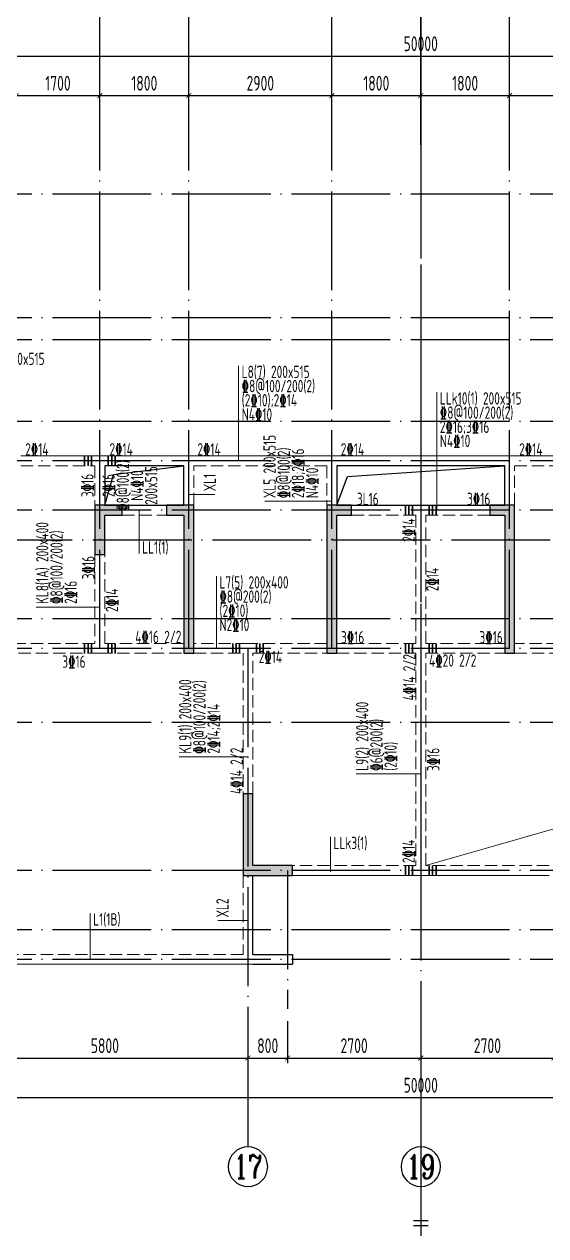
# Model space of a CAD drawing. Extents: x -1058961 to 23600, y -449123 to 2751847.
# Drawn here: x -198650 to -188084, y -59197 to -34651 of the extents above; entities that cross this region are included whole.
import ezdxf
from ezdxf.enums import TextEntityAlignment as Align

# ---------------------------------------------------------------- set-up
doc = ezdxf.new("R2010")
doc.units = 0
doc.header["$LTSCALE"] = 1000
for name, pattern in [('CENTER', [8, 5, -1, 1, -1]), ('DASH', [0.35, 0.25, -0.1]), ('DOTE', [2.42, 2, -0.2, 0.02, -0.2])]:
    doc.linetypes.add(name, pattern=pattern)
doc.layers.get('0').update_dxf_attribs({"linetype": 'CONTINUOUS'})
doc.layers.get('DEFPOINTS').update_dxf_attribs({"linetype": 'CONTINUOUS'})
for name, color, linetype in [('A-AXIS', 1, 'CONTINUOUS'), ('A-DOTE', 10, 'DOTE'), ('AXIS_NUM', 7, 'CONTINUOUS'), ('BEAM_CON', 4, 'CONTINUOUS'), ('S-D洞口', 4, 'CONTINUOUS'), ('S-L主梁线', 4, 'DASH'), ('S-L梁编号', 6, 'CONTINUOUS'), ('S-L梁配筋', 7, 'CONTINUOUS'), ('S-Q墙填充', 252, 'CONTINUOUS'), ('S-Q墙实线', 6, 'CONTINUOUS'), ('S-Y一般标注', 3, 'CONTINUOUS'), ('THIN', 7, 'CONTINUOUS')]:
    doc.layers.add(name, color=color, linetype=linetype)
doc.layers.add('梁附加箍筋', color=1, linetype='CONTINUOUS', lineweight=35)
doc.styles.add('TSSD_Axis', font='complex.shx', dxfattribs={"width": 0.7, "bigfont": 'hztxt.shx'})
doc.styles.add('TSSD_DIMENSION', font='Tssdeng.shx', dxfattribs={"width": 0.7, "bigfont": 'tssdchn.shx'})
doc.styles.add('TSSD_REIN', font='tssdeng.shx', dxfattribs={"width": 0.7, "height": 300, "bigfont": 'tssdchn.shx'})
doc.dimstyles.new('TSSD_100_100', dxfattribs={"dimtxt": 300, "dimasz": 100, "dimexe": 100, "dimexo": 250, "dimgap": 100, "dimtad": 1, "dimdec": 0, "dimzin": 0, "dimdsep": 46, "dimtxsty": 'TSSD_DIMENSION', "dimblk": 'ARCHTICK', "dimcen": 0, "dimdle": 100, "dimclrt": 7, "dimadec": 0, "dimazin": 0, "dimtfac": 1, "dimtdec": 0, "dimtix": 1, "dimtmove": 2, "dimatfit": 3, "dimldrblk": 'ARCHTICK', "dimfxl": 0, "dimtolj": 1, "dimtzin": 0, "dimarcsym": 0})

# ---------------------------------------------------------------- blocks, each defined once
blk = doc.blocks.new('_ArchTick')
at = {"color": 0, "linetype": 'ByBlock', "const_width": 0.15}
blk.add_lwpolyline([(-0.5, -0.5), (0.5, 0.5)], dxfattribs=at)
blk = doc.blocks.new('*D3132')
at = {"layer": 'DEFPOINTS', "color": 0}
for p in [(23100, 22100), (21400, 21100), (23100, 21100)]:
    blk.add_point(p, dxfattribs=at)
at = {"layer": 'S-Y一般标注', "color": 0, "lineweight": -2}
for p, q in [((21300, 22100), (23200, 22100)), ((21400, 21350), (21400, 22200)), ((23100, 21350), (23100, 22200))]:
    blk.add_line(p, q, dxfattribs=at)
at = {"layer": 'S-Y一般标注', "color": 0, "lineweight": -2, "xscale": 100, "yscale": 100, "zscale": 100, "rotation": 180}
blk.add_blockref('_ArchTick', (21400, 22100), dxfattribs=at)
at = {"layer": 'S-Y一般标注', "color": 0, "lineweight": -2, "xscale": 100, "yscale": 100, "zscale": 100}
blk.add_blockref('_ArchTick', (23100, 22100), dxfattribs=at)
at = {"layer": 'S-Y一般标注', "color": 7, "insert": (22250, 22350), "char_height": 300, "attachment_point": 5, "style": 'TSSD_DIMENSION'}
blk.add_mtext('\\A1;1700', dxfattribs=at)
blk = doc.blocks.new('*D3133')
at = {"layer": 'DEFPOINTS', "color": 0}
for p in [(24900, 22100), (23100, 21100), (24900, 21100)]:
    blk.add_point(p, dxfattribs=at)
at = {"layer": 'S-Y一般标注', "color": 0, "lineweight": -2}
for p, q in [((23000, 22100), (25000, 22100)), ((23100, 21350), (23100, 22200)), ((24900, 21350), (24900, 22200))]:
    blk.add_line(p, q, dxfattribs=at)
at = {"layer": 'S-Y一般标注', "color": 0, "lineweight": -2, "xscale": 100, "yscale": 100, "zscale": 100, "rotation": 180}
blk.add_blockref('_ArchTick', (23100, 22100), dxfattribs=at)
at = {"layer": 'S-Y一般标注', "color": 0, "lineweight": -2, "xscale": 100, "yscale": 100, "zscale": 100}
blk.add_blockref('_ArchTick', (24900, 22100), dxfattribs=at)
at = {"layer": 'S-Y一般标注', "color": 7, "insert": (24000, 22350), "char_height": 300, "attachment_point": 5, "style": 'TSSD_DIMENSION'}
blk.add_mtext('\\A1;1800', dxfattribs=at)
blk = doc.blocks.new('*D3134')
at = {"layer": 'DEFPOINTS', "color": 0}
for p in [(27800, 22100), (24900, 21100), (27800, 21100)]:
    blk.add_point(p, dxfattribs=at)
at = {"layer": 'S-Y一般标注', "color": 0, "lineweight": -2}
for p, q in [((24800, 22100), (27900, 22100)), ((24900, 21350), (24900, 22200)), ((27800, 21350), (27800, 22200))]:
    blk.add_line(p, q, dxfattribs=at)
at = {"layer": 'S-Y一般标注', "color": 0, "lineweight": -2, "xscale": 100, "yscale": 100, "zscale": 100, "rotation": 180}
blk.add_blockref('_ArchTick', (24900, 22100), dxfattribs=at)
at = {"layer": 'S-Y一般标注', "color": 0, "lineweight": -2, "xscale": 100, "yscale": 100, "zscale": 100}
blk.add_blockref('_ArchTick', (27800, 22100), dxfattribs=at)
at = {"layer": 'S-Y一般标注', "color": 7, "insert": (26350, 22350), "char_height": 300, "attachment_point": 5, "style": 'TSSD_DIMENSION'}
blk.add_mtext('\\A1;2900', dxfattribs=at)
blk = doc.blocks.new('*D3135')
at = {"layer": 'DEFPOINTS', "color": 0}
for p in [(29600, 22100), (27800, 21100), (29600, 21100)]:
    blk.add_point(p, dxfattribs=at)
at = {"layer": 'S-Y一般标注', "color": 0, "lineweight": -2}
for p, q in [((27700, 22100), (29700, 22100)), ((27800, 21350), (27800, 22200)), ((29600, 21350), (29600, 22200))]:
    blk.add_line(p, q, dxfattribs=at)
at = {"layer": 'S-Y一般标注', "color": 0, "lineweight": -2, "xscale": 100, "yscale": 100, "zscale": 100, "rotation": 180}
blk.add_blockref('_ArchTick', (27800, 22100), dxfattribs=at)
at = {"layer": 'S-Y一般标注', "color": 0, "lineweight": -2, "xscale": 100, "yscale": 100, "zscale": 100}
blk.add_blockref('_ArchTick', (29600, 22100), dxfattribs=at)
at = {"layer": 'S-Y一般标注', "color": 7, "insert": (28700, 22350), "char_height": 300, "attachment_point": 5, "style": 'TSSD_DIMENSION'}
blk.add_mtext('\\A1;1800', dxfattribs=at)
blk = doc.blocks.new('*D3136')
at = {"layer": 'DEFPOINTS', "color": 0}
for p in [(31400, 22100), (29600, 21100), (31400, 21100)]:
    blk.add_point(p, dxfattribs=at)
at = {"layer": 'S-Y一般标注', "color": 0, "lineweight": -2}
for p, q in [((29500, 22100), (31500, 22100)), ((29600, 21350), (29600, 22200)), ((31400, 21350), (31400, 22200))]:
    blk.add_line(p, q, dxfattribs=at)
at = {"layer": 'S-Y一般标注', "color": 0, "lineweight": -2, "xscale": 100, "yscale": 100, "zscale": 100, "rotation": 180}
blk.add_blockref('_ArchTick', (29600, 22100), dxfattribs=at)
at = {"layer": 'S-Y一般标注', "color": 0, "lineweight": -2, "xscale": 100, "yscale": 100, "zscale": 100}
blk.add_blockref('_ArchTick', (31400, 22100), dxfattribs=at)
at = {"layer": 'S-Y一般标注', "color": 7, "insert": (30500, 22350), "char_height": 300, "attachment_point": 5, "style": 'TSSD_DIMENSION'}
blk.add_mtext('\\A1;1800', dxfattribs=at)
blk = doc.blocks.new('*D3137')
at = {"layer": 'DEFPOINTS', "color": 0}
for p in [(34300, 22100), (31400, 21100), (34300, 21100)]:
    blk.add_point(p, dxfattribs=at)
at = {"layer": 'S-Y一般标注', "color": 0, "lineweight": -2}
for p, q in [((31300, 22100), (34400, 22100)), ((31400, 21350), (31400, 22200)), ((34300, 21350), (34300, 22200))]:
    blk.add_line(p, q, dxfattribs=at)
at = {"layer": 'S-Y一般标注', "color": 0, "lineweight": -2, "xscale": 100, "yscale": 100, "zscale": 100, "rotation": 180}
blk.add_blockref('_ArchTick', (31400, 22100), dxfattribs=at)
at = {"layer": 'S-Y一般标注', "color": 0, "lineweight": -2, "xscale": 100, "yscale": 100, "zscale": 100}
blk.add_blockref('_ArchTick', (34300, 22100), dxfattribs=at)
at = {"layer": 'S-Y一般标注', "color": 7, "insert": (32850, 22350), "char_height": 300, "attachment_point": 5, "style": 'TSSD_DIMENSION'}
blk.add_mtext('\\A1;2900', dxfattribs=at)
blk = doc.blocks.new('*D3147')
at = {"layer": 'DEFPOINTS', "color": 0}
for p in [(54600, 22900), (4600, 21100), (54600, 21100)]:
    blk.add_point(p, dxfattribs=at)
at = {"layer": 'S-Y一般标注', "color": 0, "lineweight": -2}
for p, q in [((4500, 22900), (54700, 22900)), ((4600, 21350), (4600, 23000)), ((54600, 21350), (54600, 23000))]:
    blk.add_line(p, q, dxfattribs=at)
at = {"layer": 'S-Y一般标注', "color": 0, "lineweight": -2, "xscale": 100, "yscale": 100, "zscale": 100, "rotation": 180}
blk.add_blockref('_ArchTick', (4600, 22900), dxfattribs=at)
at = {"layer": 'S-Y一般标注', "color": 0, "lineweight": -2, "xscale": 100, "yscale": 100, "zscale": 100}
blk.add_blockref('_ArchTick', (54600, 22900), dxfattribs=at)
at = {"layer": 'S-Y一般标注', "color": 7, "insert": (29600, 23150), "char_height": 300, "attachment_point": 5, "style": 'TSSD_DIMENSION'}
blk.add_mtext('\\A1;50000', dxfattribs=at)
blk = doc.blocks.new('*D3167')
at = {"layer": 'DEFPOINTS', "color": 0}
for p in [(20300, 3600), (26100, 3600), (26100, 2600)]:
    blk.add_point(p, dxfattribs=at)
at = {"layer": 'S-Y一般标注', "color": 0, "lineweight": -2}
for p, q in [((20300, 3350), (20300, 2500)), ((26100, 3350), (26100, 2500)), ((20200, 2600), (26200, 2600))]:
    blk.add_line(p, q, dxfattribs=at)
at = {"layer": 'S-Y一般标注', "color": 0, "lineweight": -2, "xscale": 100, "yscale": 100, "zscale": 100, "rotation": 180}
blk.add_blockref('_ArchTick', (20300, 2600), dxfattribs=at)
at = {"layer": 'S-Y一般标注', "color": 0, "lineweight": -2, "xscale": 100, "yscale": 100, "zscale": 100}
blk.add_blockref('_ArchTick', (26100, 2600), dxfattribs=at)
at = {"layer": 'S-Y一般标注', "color": 7, "insert": (23200, 2850), "char_height": 300, "attachment_point": 5, "style": 'TSSD_DIMENSION'}
blk.add_mtext('\\A1;5800', dxfattribs=at)
blk = doc.blocks.new('ts_axno')
at = {"color": 0, "linetype": 'ByBlock', "lineweight": -2}
blk.add_circle((0, 0), 0.5, dxfattribs=at)
at = {"color": 0, "linetype": 'ByBlock', "lineweight": -2, "style": 'TSSD_Axis', "width": 0.7}
blk.add_attdef('A', text='', height=0.6, dxfattribs=at).set_placement((0, 0), align=Align.MIDDLE_CENTER)
blk = doc.blocks.new('*D3168')
at = {"layer": 'DEFPOINTS', "color": 0}
for p in [(26100, 3600), (26900, 3600), (26900, 2600)]:
    blk.add_point(p, dxfattribs=at)
at = {"layer": 'S-Y一般标注', "color": 0, "lineweight": -2}
for p, q in [((26100, 3350), (26100, 2500)), ((26900, 3350), (26900, 2500)), ((26000, 2600), (27000, 2600))]:
    blk.add_line(p, q, dxfattribs=at)
at = {"layer": 'S-Y一般标注', "color": 0, "lineweight": -2, "xscale": 100, "yscale": 100, "zscale": 100, "rotation": 180}
blk.add_blockref('_ArchTick', (26100, 2600), dxfattribs=at)
at = {"layer": 'S-Y一般标注', "color": 0, "lineweight": -2, "xscale": 100, "yscale": 100, "zscale": 100}
blk.add_blockref('_ArchTick', (26900, 2600), dxfattribs=at)
at = {"layer": 'S-Y一般标注', "color": 7, "insert": (26500, 2850), "char_height": 300, "attachment_point": 5, "style": 'TSSD_DIMENSION'}
blk.add_mtext('\\A1;800', dxfattribs=at)
blk = doc.blocks.new('*D3169')
at = {"layer": 'DEFPOINTS', "color": 0}
for p in [(26900, 3600), (29600, 3600), (29600, 2600)]:
    blk.add_point(p, dxfattribs=at)
at = {"layer": 'S-Y一般标注', "color": 0, "lineweight": -2}
for p, q in [((26900, 3350), (26900, 2500)), ((29600, 3350), (29600, 2500)), ((26800, 2600), (29700, 2600))]:
    blk.add_line(p, q, dxfattribs=at)
at = {"layer": 'S-Y一般标注', "color": 0, "lineweight": -2, "xscale": 100, "yscale": 100, "zscale": 100, "rotation": 180}
blk.add_blockref('_ArchTick', (26900, 2600), dxfattribs=at)
at = {"layer": 'S-Y一般标注', "color": 0, "lineweight": -2, "xscale": 100, "yscale": 100, "zscale": 100}
blk.add_blockref('_ArchTick', (29600, 2600), dxfattribs=at)
at = {"layer": 'S-Y一般标注', "color": 7, "insert": (28250, 2850), "char_height": 300, "attachment_point": 5, "style": 'TSSD_DIMENSION'}
blk.add_mtext('\\A1;2700', dxfattribs=at)
blk = doc.blocks.new('*D3176')
at = {"layer": 'DEFPOINTS', "color": 0}
for p in [(4600, 3600), (54600, 3600), (54600, 1800)]:
    blk.add_point(p, dxfattribs=at)
at = {"layer": 'S-Y一般标注', "color": 0, "lineweight": -2}
for p, q in [((4600, 3350), (4600, 1700)), ((54600, 3350), (54600, 1700)), ((4500, 1800), (54700, 1800))]:
    blk.add_line(p, q, dxfattribs=at)
at = {"layer": 'S-Y一般标注', "color": 0, "lineweight": -2, "xscale": 100, "yscale": 100, "zscale": 100, "rotation": 180}
blk.add_blockref('_ArchTick', (4600, 1800), dxfattribs=at)
at = {"layer": 'S-Y一般标注', "color": 0, "lineweight": -2, "xscale": 100, "yscale": 100, "zscale": 100}
blk.add_blockref('_ArchTick', (54600, 1800), dxfattribs=at)
at = {"layer": 'S-Y一般标注', "color": 7, "insert": (29600, 2050), "char_height": 300, "attachment_point": 5, "style": 'TSSD_DIMENSION'}
blk.add_mtext('\\A1;50000', dxfattribs=at)
blk = doc.blocks.new('*D3179')
at = {"layer": 'DEFPOINTS', "color": 0}
for p in [(29600, 3600), (32300, 3600), (32300, 2600)]:
    blk.add_point(p, dxfattribs=at)
at = {"layer": 'S-Y一般标注', "color": 0, "lineweight": -2}
for p, q in [((29600, 3350), (29600, 2500)), ((32300, 3350), (32300, 2500)), ((29500, 2600), (32400, 2600))]:
    blk.add_line(p, q, dxfattribs=at)
at = {"layer": 'S-Y一般标注', "color": 0, "lineweight": -2, "xscale": 100, "yscale": 100, "zscale": 100, "rotation": 180}
blk.add_blockref('_ArchTick', (29600, 2600), dxfattribs=at)
at = {"layer": 'S-Y一般标注', "color": 0, "lineweight": -2, "xscale": 100, "yscale": 100, "zscale": 100}
blk.add_blockref('_ArchTick', (32300, 2600), dxfattribs=at)
at = {"layer": 'S-Y一般标注', "color": 7, "insert": (30950, 2850), "char_height": 300, "attachment_point": 5, "style": 'TSSD_DIMENSION'}
blk.add_mtext('\\A1;2700', dxfattribs=at)
blk = doc.blocks.new('20210807.15313138')
at = {"layer": 'S-Q墙填充'}
h = blk.add_hatch(color=252, dxfattribs=at)
h.dxf.hatch_style = 1
h.paths.add_polyline_path([(79416, 66140), (79416, 65140), (79616, 65140), (79616, 65940), (79966, 65940), (79966, 66140)])
h = blk.add_hatch(color=252, dxfattribs=at)
h.dxf.hatch_style = 1
h.paths.add_polyline_path([(81416, 66140), (80866, 66140), (80866, 65940), (81216, 65940), (81216, 63140), (81416, 63140)])
h = blk.add_hatch(color=252, dxfattribs=at)
h.dxf.hatch_style = 1
h.paths.add_polyline_path([(84116, 66140), (84116, 63140), (84316, 63140), (84316, 65940), (84616, 65940), (84616, 66140)])
h = blk.add_hatch(color=252, dxfattribs=at)
h.dxf.hatch_style = 1
h.paths.add_polyline_path([(87916, 66140), (87416, 66140), (87416, 65940), (87716, 65940), (87716, 63140), (87916, 63140)])
h = blk.add_hatch(color=252, dxfattribs=at)
h.dxf.hatch_style = 1
h.paths.add_polyline_path([(82416, 58640), (83316, 58640), (83416, 58640), (83416, 58840), (83316, 58840), (82616, 58840), (82616, 60290), (82416, 60290)])
at = {"layer": 'BEAM_CON'}
for p, q in [((82616, 57040), (82616, 58640)), ((82616, 57040), (83416, 57040)), ((83416, 57040), (83416, 56840)), ((82616, 56840), (83416, 56840))]:
    blk.add_line(p, q, dxfattribs=at)
at = {"layer": 'S-D洞口', "color": 5}
for points in [[(79616, 66140), (81216, 66140), (81216, 66940), (79616, 66940), (79616, 66140), (79793, 66762), (81216, 66940)], [(84316, 66140), (87716, 66140), (87716, 66940), (84316, 66940), (84316, 66140), (84532, 66724), (87716, 66940)]]:
    blk.add_lwpolyline(points, dxfattribs=at)
at = {"layer": 'S-L主梁线', "linetype": 'ByBlock', "lineweight": 18}
for p, q in [((79516, 67140), (77916, 67140)), ((81316, 67140), (79516, 67140)), ((84216, 67140), (81316, 67140)), ((87816, 67140), (84216, 67140)), ((90716, 67140), (87816, 67140)), ((79616, 66940), (81216, 66940)), ((79616, 66140), (79616, 66940)), ((81216, 66940), (81216, 66140)), ((84316, 66940), (87716, 66940)), ((84316, 66140), (84316, 66940)), ((87716, 66940), (87716, 66140)), ((80866, 66140), (79966, 66140)), ((86016, 66140), (84616, 66140)), ((87416, 66140), (86016, 66140)), ((83416, 58640), (86016, 58640)), ((86016, 58640), (88616, 58640)), ((76616, 56840), (82616, 56840))]:
    blk.add_line(p, q, dxfattribs=at)
at = {"layer": 'S-L主梁线', "linetype": 'DASH', "lineweight": 18}
for p, q in [((77916, 66940), (79416, 66940)), ((79416, 66940), (79416, 66140)), ((81416, 66940), (84116, 66940)), ((81416, 66140), (81416, 66940)), ((84116, 66940), (84116, 66140)), ((87916, 66940), (90616, 66940)), ((87916, 66140), (87916, 66940)), ((79966, 65940), (80866, 65940)), ((84616, 65940), (85916, 65940)), ((85916, 65940), (85916, 63340)), ((86116, 65940), (87416, 65940)), ((86116, 63340), (86116, 65940)), ((79416, 65140), (79416, 63340)), ((79616, 63340), (79616, 65140)), ((79416, 63340), (76816, 63340)), ((81216, 63340), (79616, 63340)), ((82516, 63340), (81416, 63340)), ((84116, 63340), (82516, 63340)), ((85916, 63340), (84316, 63340)), ((87716, 63340), (86116, 63340)), ((89516, 63340), (87916, 63340)), ((76816, 63140), (79516, 63140)), ((79516, 63140), (81216, 63140)), ((81416, 63140), (82416, 63140)), ((82416, 63140), (82416, 60290)), ((82616, 63140), (84116, 63140)), ((82616, 60290), (82616, 63140)), ((84316, 63140), (85916, 63140)), ((85916, 63140), (85916, 58840)), ((86116, 58840), (86116, 63140)), ((86116, 63140), (87716, 63140)), ((87916, 63140), (89416, 63140)), ((85916, 58840), (83416, 58840)), ((88616, 58840), (86116, 58840)), ((82416, 58640), (82416, 57040)), ((82416, 57040), (76816, 57040))]:
    blk.add_line(p, q, dxfattribs=at)
at = {"layer": 'S-Q墙实线'}
for points in [[(79416, 66140), (79416, 65140), (79616, 65140), (79616, 65940), (79966, 65940), (79966, 66140)], [(81416, 66140), (80866, 66140), (80866, 65940), (81216, 65940), (81216, 63140), (81416, 63140)], [(84116, 66140), (84116, 63140), (84316, 63140), (84316, 65940), (84616, 65940), (84616, 66140)], [(87916, 66140), (87416, 66140), (87416, 65940), (87716, 65940), (87716, 63140), (87916, 63140)], [(82416, 58640), (83316, 58640), (83416, 58640), (83416, 58840), (83316, 58840), (82616, 58840), (82616, 60290), (82416, 60290)]]:
    blk.add_lwpolyline(points, close=True, dxfattribs=at)
blk = doc.blocks.new('20210726.16350016')
at = {"layer": 'A-AXIS'}
for p, q in [((23100, 21100), (23100, 23900)), ((24900, 21100), (24900, 23900)), ((27800, 21100), (27800, 23900)), ((29600, 21100), (29600, 23900)), ((31400, 21100), (31400, 23900)), ((26100, 3600), (26100, 800)), ((29600, 3600), (29600, 800))]:
    blk.add_line(p, q, dxfattribs=at)
at = {"layer": 'A-DOTE'}
for p, q in [((23100, 10900), (23100, 21100)), ((24900, 10900), (24900, 21100)), ((27800, 10900), (27800, 21100)), ((29600, 21100), (29600, 3600)), ((31400, 10900), (31400, 21100)), ((55600, 20100), (3600, 20100)), ((55600, 17600), (3600, 17600)), ((55600, 17150), (3600, 17150)), ((55600, 15500), (3600, 15500)), ((55600, 14700), (3600, 14700)), ((55600, 13700), (3600, 13700)), ((3600, 13100.3), (55600, 13100.3)), ((55600, 11500), (3600, 11500)), ((55600, 10900), (3600, 10900)), ((26100, 10900), (26100, 3600)), ((55600, 9400), (3600, 9400)), ((55600, 6400), (3600, 6400)), ((26900, 6400), (26900, 3600)), ((55600, 5200), (3600, 5200)), ((55600, 4600), (3600, 4600))]:
    blk.add_line(p, q, dxfattribs=at)
at = {"layer": 'A-AXIS'}
ref = blk.add_blockref('ts_axno', (26100, 400), dxfattribs=dict(at, xscale=-800, yscale=800, zscale=800, rotation=180))
ref.add_attrib('10', '17', dxfattribs={"layer": 'AXIS_NUM', "height": 480, "style": 'TSSD_Axis', "width": 0.7}).set_placement((26100, 400), align=Align.MIDDLE_CENTER)
ref = blk.add_blockref('ts_axno', (29600, 400), dxfattribs=dict(at, xscale=-800, yscale=800, zscale=800, rotation=180))
ref.add_attrib('13', '19', dxfattribs={"layer": 'AXIS_NUM', "height": 480, "style": 'TSSD_Axis', "width": 0.7}).set_placement((29600, 400), align=Align.MIDDLE_CENTER)
at = {"layer": 'S-Y一般标注'}
for base, p1, p2, picture, middle in [((54600, 22900), (4600, 21100), (54600, 21100), '*D3147', (29600, 23150)), ((23100, 22100), (21400, 21100), (23100, 21100), '*D3132', (22250, 22350)), ((24900, 22100), (23100, 21100), (24900, 21100), '*D3133', (24000, 22350)), ((27800, 22100), (24900, 21100), (27800, 21100), '*D3134', (26350, 22350)), ((29600, 22100), (27800, 21100), (29600, 21100), '*D3135', (28700, 22350)), ((31400, 22100), (29600, 21100), (31400, 21100), '*D3136', (30500, 22350)), ((34300, 22100), (31400, 21100), (34300, 21100), '*D3137', (32850, 22350)), ((54600, 1800), (4600, 3600), (54600, 3600), '*D3176', (29600, 2050)), ((26100, 2600), (20300, 3600), (26100, 3600), '*D3167', (23200, 2850)), ((26900, 2600), (26100, 3600), (26900, 3600), '*D3168', (26500, 2850)), ((29600, 2600), (26900, 3600), (29600, 3600), '*D3169', (28250, 2850)), ((32300, 2600), (29600, 3600), (32300, 3600), '*D3179', (30950, 2850))]:
    dim = blk.add_linear_dim(base=base, p1=p1, p2=p2, dimstyle='TSSD_100_100', dxfattribs=at)
    dim.commit()
    dim.dimension.update_dxf_attribs({"geometry": picture, "text_midpoint": middle})

msp = doc.modelspace()

# ---------------------------------------------------------------- linework, layer by layer
at = {"layer": 'S-L梁编号', "lineweight": 18}
for p, q in [((-194307.39, -43496.61), (-194307.39, -41568.91)), ((-190292.19, -44496.61), (-190292.19, -42107.05)), ((-195316.89, -44176.51), (-194786.12, -44176.51)), ((-192416.89, -44314.73), (-193775.91, -44314.73)), ((-196322.08, -44496.61), (-196322.08, -45376.59)), ((-194757.66, -47296.61), (-194757.66, -45833.63)), ((-197116.88, -46458.72), (-198409.03, -46458.72)), ((-194116.89, -49491.44), (-195513.86, -49491.44)), ((-190616.89, -49838.7), (-191927.78, -49838.7)), ((-192446.59, -51821.53), (-192446.59, -51113.99)), ((-197314.85, -53596.44), (-197314.85, -52660.97)), ((-194116.89, -52810.32), (-194730.08, -52810.32))]:
    msp.add_line(p, q, dxfattribs=at)
msp.add_lwpolyline([(-190516.89, -51696.61), (-165716.88, -44596.61)], dxfattribs=at)
at = {"layer": 'THIN', "linetype": 'CENTER'}
msp.add_line((-190616.88, -32393.82), (-190616.88, -59196.75), dxfattribs=at)
at = {"layer": 'THIN'}
for p, q in [((-190466.88, -58896.75), (-190766.88, -58896.75)), ((-190466.88, -58996.75), (-190766.88, -58996.75))]:
    msp.add_line(p, q, dxfattribs=at)
at = {"layer": '梁附加箍筋', "lineweight": 35}
for p, q in [((-197426.88, -43596.61), (-197426.88, -43396.61)), ((-197356.88, -43596.61), (-197356.88, -43396.61)), ((-197286.88, -43596.61), (-197286.88, -43396.61)), ((-196946.88, -43596.61), (-196946.88, -43396.61)), ((-196876.88, -43596.61), (-196876.88, -43396.61)), ((-196806.88, -43596.61), (-196806.88, -43396.61)), ((-190926.89, -44596.61), (-190926.89, -44396.61)), ((-190856.89, -44596.61), (-190856.89, -44396.61)), ((-190786.89, -44596.61), (-190786.89, -44396.61)), ((-190446.89, -44596.61), (-190446.89, -44396.61)), ((-190376.89, -44596.61), (-190376.89, -44396.61)), ((-190306.89, -44596.61), (-190306.89, -44396.61)), ((-197426.88, -47396.61), (-197426.88, -47196.61)), ((-197356.88, -47396.61), (-197356.88, -47196.61)), ((-197286.88, -47396.61), (-197286.88, -47196.61)), ((-196946.88, -47396.61), (-196946.88, -47196.61)), ((-196876.88, -47396.61), (-196876.88, -47196.61)), ((-196806.88, -47396.61), (-196806.88, -47196.61)), ((-194426.89, -47396.61), (-194426.89, -47196.61)), ((-194356.89, -47396.61), (-194356.89, -47196.61)), ((-194286.89, -47396.61), (-194286.89, -47196.61)), ((-193946.89, -47396.61), (-193946.89, -47196.61)), ((-193876.89, -47396.61), (-193876.89, -47196.61)), ((-193806.89, -47396.61), (-193806.89, -47196.61)), ((-190926.89, -47396.61), (-190926.89, -47196.61)), ((-190856.89, -47396.61), (-190856.89, -47196.61)), ((-190786.89, -47396.61), (-190786.89, -47196.61)), ((-190446.89, -47396.61), (-190446.89, -47196.61)), ((-190376.89, -47396.61), (-190376.89, -47196.61)), ((-190306.89, -47396.61), (-190306.89, -47196.61)), ((-190926.89, -51896.61), (-190926.89, -51696.61)), ((-190856.89, -51896.61), (-190856.89, -51696.61)), ((-190786.89, -51896.61), (-190786.89, -51696.61)), ((-190446.89, -51896.61), (-190446.89, -51696.61)), ((-190376.89, -51896.61), (-190376.89, -51696.61)), ((-190306.89, -51896.61), (-190306.89, -51696.61))]:
    msp.add_line(p, q, dxfattribs=at)

# ---------------------------------------------------------------- block references
at = {"layer": 'A-DOTE'}
msp.add_blockref('20210726.16350016', (-220216.88, -58196.66), dxfattribs=at)
at = {"layer": 'S-Q墙填充'}
msp.add_blockref('20210807.15313138', (-276632.52, -110536.15), dxfattribs=at)

# ---------------------------------------------------------------- texts
at = {"layer": 'S-L梁编号', "color": 6, "style": 'TSSD_REIN', "width": 0.7}
for s, p in [('LL3(1) 200x515', (-199692.02, -41554.83)), ('L8(7) 200x515', (-194244.89, -41818.91)), ('LLk10(1) 200x515', (-190229.69, -42357.05)), ('LL1(1)', (-196259.58, -45376.59)), ('L7(5) 200x400', (-194695.16, -46083.63)), ('LLk3(1)', (-192384.09, -51363.99)), ('L1(1B)', (-197252.35, -52910.97))]:
    msp.add_text(s, height=250, dxfattribs=at).set_placement(p)
for s, p in [('XL5 200x515', (-193554.76, -44252.23)), ('XL1', (-194766.89, -44114.01)), ('KL8(1A) 200x400', (-198159.03, -46396.22)), ('KL9(1) 200x400', (-195263.86, -49428.94)), ('L9(2) 200x400', (-191677.78, -49776.2)), ('XL2', (-194508.92, -52747.82))]:
    msp.add_text(s, height=250, rotation=90, dxfattribs=at).set_placement(p)
at = {"layer": 'S-L梁配筋', "color": 7, "style": 'TSSD_REIN', "width": 0.7}
for s, p in [('%%1328@100/200(2)', (-194244.89, -42106.41)), ('(2%%13210);2%%13214', (-194244.89, -42393.91)), ('N4%%13210', (-194244.89, -42681.41)), ('%%1328@100/200(2)', (-190229.69, -42644.55)), ('2%%13216;3%%13216', (-190229.69, -42932.05)), ('N4%%13210', (-190229.69, -43219.55)), ('%%1328@200(2)', (-194695.16, -46371.13)), ('(2%%13210)', (-194695.16, -46658.63)), ('N2%%13210', (-194695.16, -46946.13)), ('3%%13216', (-197879.39, -47690.21))]:
    msp.add_text(s, height=250, dxfattribs=at).set_placement(p)
for s, p in [('2%%13214', (-198156.62, -43388.13)), ('2%%13214', (-196450.03, -43388.13)), ('2%%13214', (-194669.14, -43388.13)), ('2%%13214', (-191763.4, -43388.13)), ('2%%13214', (-188149.62, -43388.13)), ('3L16', (-191468.89, -44392.97)), ('3%%13216', (-189206.38, -44392.97)), ('4%%13216 2/2', (-195466.89, -47188.98)), ('3%%13216', (-191760.39, -47196.39)), ('3%%13216', (-188954.94, -47196.39))]:
    msp.add_text(s, height=250, dxfattribs=at).set_placement(p, align=Align.RIGHT)
for s, p in [('%%1328@100(2)', (-193267.26, -44252.23)), ('2%%13218;2%%13216', (-192979.76, -44252.23)), ('N4%%13210', (-192692.26, -44252.23)), ('2%%13214', (-190738.04, -45137.89)), ('%%1328@100/200(2)', (-197871.53, -46396.22)), ('2%%13216', (-197584.03, -46396.22)), ('%%1328@100/200(2)', (-194976.36, -49428.94)), ('2%%13214;2%%13214', (-194688.86, -49428.94)), ('%%1326@200(2)', (-191390.28, -49776.2)), ('4%%13214 2/2', (-194223.56, -50246.94)), ('(2%%13210)', (-191102.78, -49776.2)), ('2%%13214', (-190738.04, -51646.61))]:
    msp.add_text(s, height=250, rotation=90, dxfattribs=at).set_placement(p)
for s, p in [('%%1328@100(2)', (-196452.52, -43996.61)), ('200x515', (-195877.52, -43996.61)), ('2%%13216', (-196740.02, -43996.61)), ('N4%%13210', (-196165.02, -43996.61))]:
    msp.add_text(s, height=250, rotation=90, dxfattribs=at).set_placement(p, align=Align.BOTTOM_CENTER)
for s, p in [('3%%13216', (-197244.27, -43996.61)), ('3%%13216', (-197227.98, -45659.61)), ('2%%13214', (-190254.68, -45901.09)), ('2%%13214', (-196748.63, -46322.94)), ('3%%13216', (-190238.83, -49546.61))]:
    msp.add_text(s, height=250, rotation=90, dxfattribs=at).set_placement(p, align=Align.CENTER)
msp.add_text('2%%13214', height=250, dxfattribs=at).set_placement((-193663.62, -47668.93), align=Align.BOTTOM_CENTER)
at = {"layer": 'S-L梁配筋', "color": 1, "style": 'TSSD_REIN', "width": 0.7}
msp.add_text('4%%13214 2/2', height=250, rotation=90, dxfattribs=at).set_placement((-190724.54, -47411.21), align=Align.RIGHT)
msp.add_text('4%%13220 2/2', height=250, dxfattribs=at).set_placement((-189969.3, -47667.14), align=Align.CENTER)

doc.saveas('drawing.dxf')
